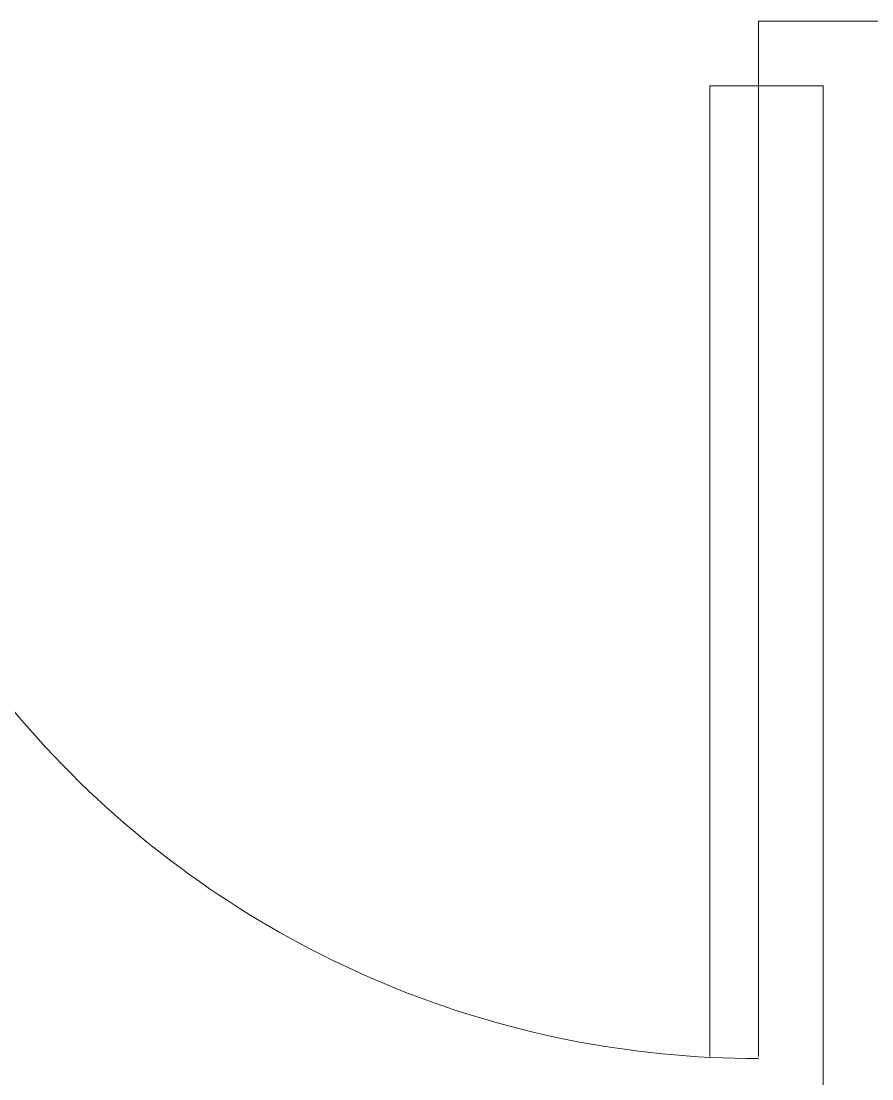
# Model space of a CAD drawing. Header units: millimetres. Extents: x 206 to 837, y 40 to 323.
# Drawn here: x 690.758 to 691.284, y 264.193 to 264.847 of the extents above; entities that cross this region are included whole.
import ezdxf

# ---------------------------------------------------------------- set-up
doc = ezdxf.new("R2010")
doc.units = ezdxf.units.MM
doc.layers.add('I-ARQ', color=8, linetype='Continuous', lineweight=0)

msp = doc.modelspace()

# ---------------------------------------------------------------- linework, layer by layer
at = {"layer": 'I-ARQ'}
for p, q in [((691.21403, 264.80682), (691.21403, 264.84682)), ((691.43903, 264.84682), (691.21403, 264.84682)), ((691.25403, 264.84682), (691.28403, 264.84682)), ((691.18403, 264.20682), (691.18403, 264.80682)), ((691.18403, 264.80682), (691.21403, 264.80682)), ((691.21403, 264.80682), (691.21403, 264.20682)), ((691.25403, 264.80682), (691.21403, 264.80682)), ((691.25403, 263.59682), (691.25403, 264.80682))]:
    msp.add_line(p, q, dxfattribs=at)
msp.add_arc((691.21404, 264.80544), 0.6, 179.86817, 269.99989, dxfattribs=at)

doc.saveas('drawing.dxf')
